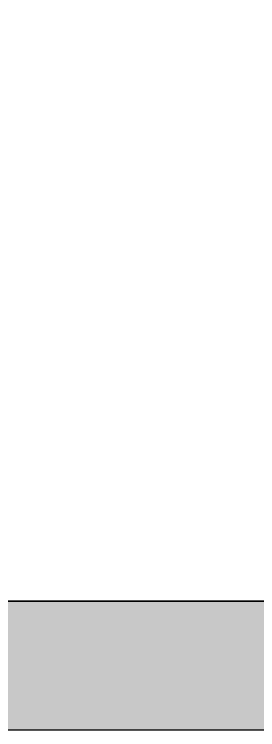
# Model space of a CAD drawing. Header units: millimetres. Extents: x 87938 to 265635, y 330093 to 434310.
# Drawn here: x 166028 to 170917, y 330093 to 344482 of the extents above; entities that cross this region are included whole.
import ezdxf

# ---------------------------------------------------------------- set-up
doc = ezdxf.new("R2010")
doc.units = ezdxf.units.MM
doc.layers.add('www.cad-blocks.net', color=7, linetype='Continuous')

# ---------------------------------------------------------------- blocks, each defined once
blk = doc.blocks.new('format')
at = {"layer": 'www.cad-blocks.net', "true_color": 0x546d8e}
h = blk.add_hatch(color=155, dxfattribs=at)
h.set_gradient(color1=(68, 68, 68), color2=(84, 109, 142), tint=1)
h.paths.add_polyline_path([(102854, 332677), (102854, 330093), (265635, 330093), (265635, 332677)])
at = {"layer": 'www.cad-blocks.net', "color": 155, "true_color": 0x546d8e}
for p, q in [((102854, 332677), (265635, 332677)), ((102854, 332677), (265635, 332677)), ((102854, 332677), (265635, 332677)), ((102854, 330093), (265635, 330093))]:
    blk.add_line(p, q, dxfattribs=at)
blk.add_lwpolyline([(102854, 430118), (265635, 430118), (265635, 332677), (102854, 332677)], close=True, dxfattribs=at)

msp = doc.modelspace()

# ---------------------------------------------------------------- block references
at = {"layer": 'www.cad-blocks.net'}
msp.add_blockref('format', (0, 0), dxfattribs=at)

doc.saveas('drawing.dxf')
